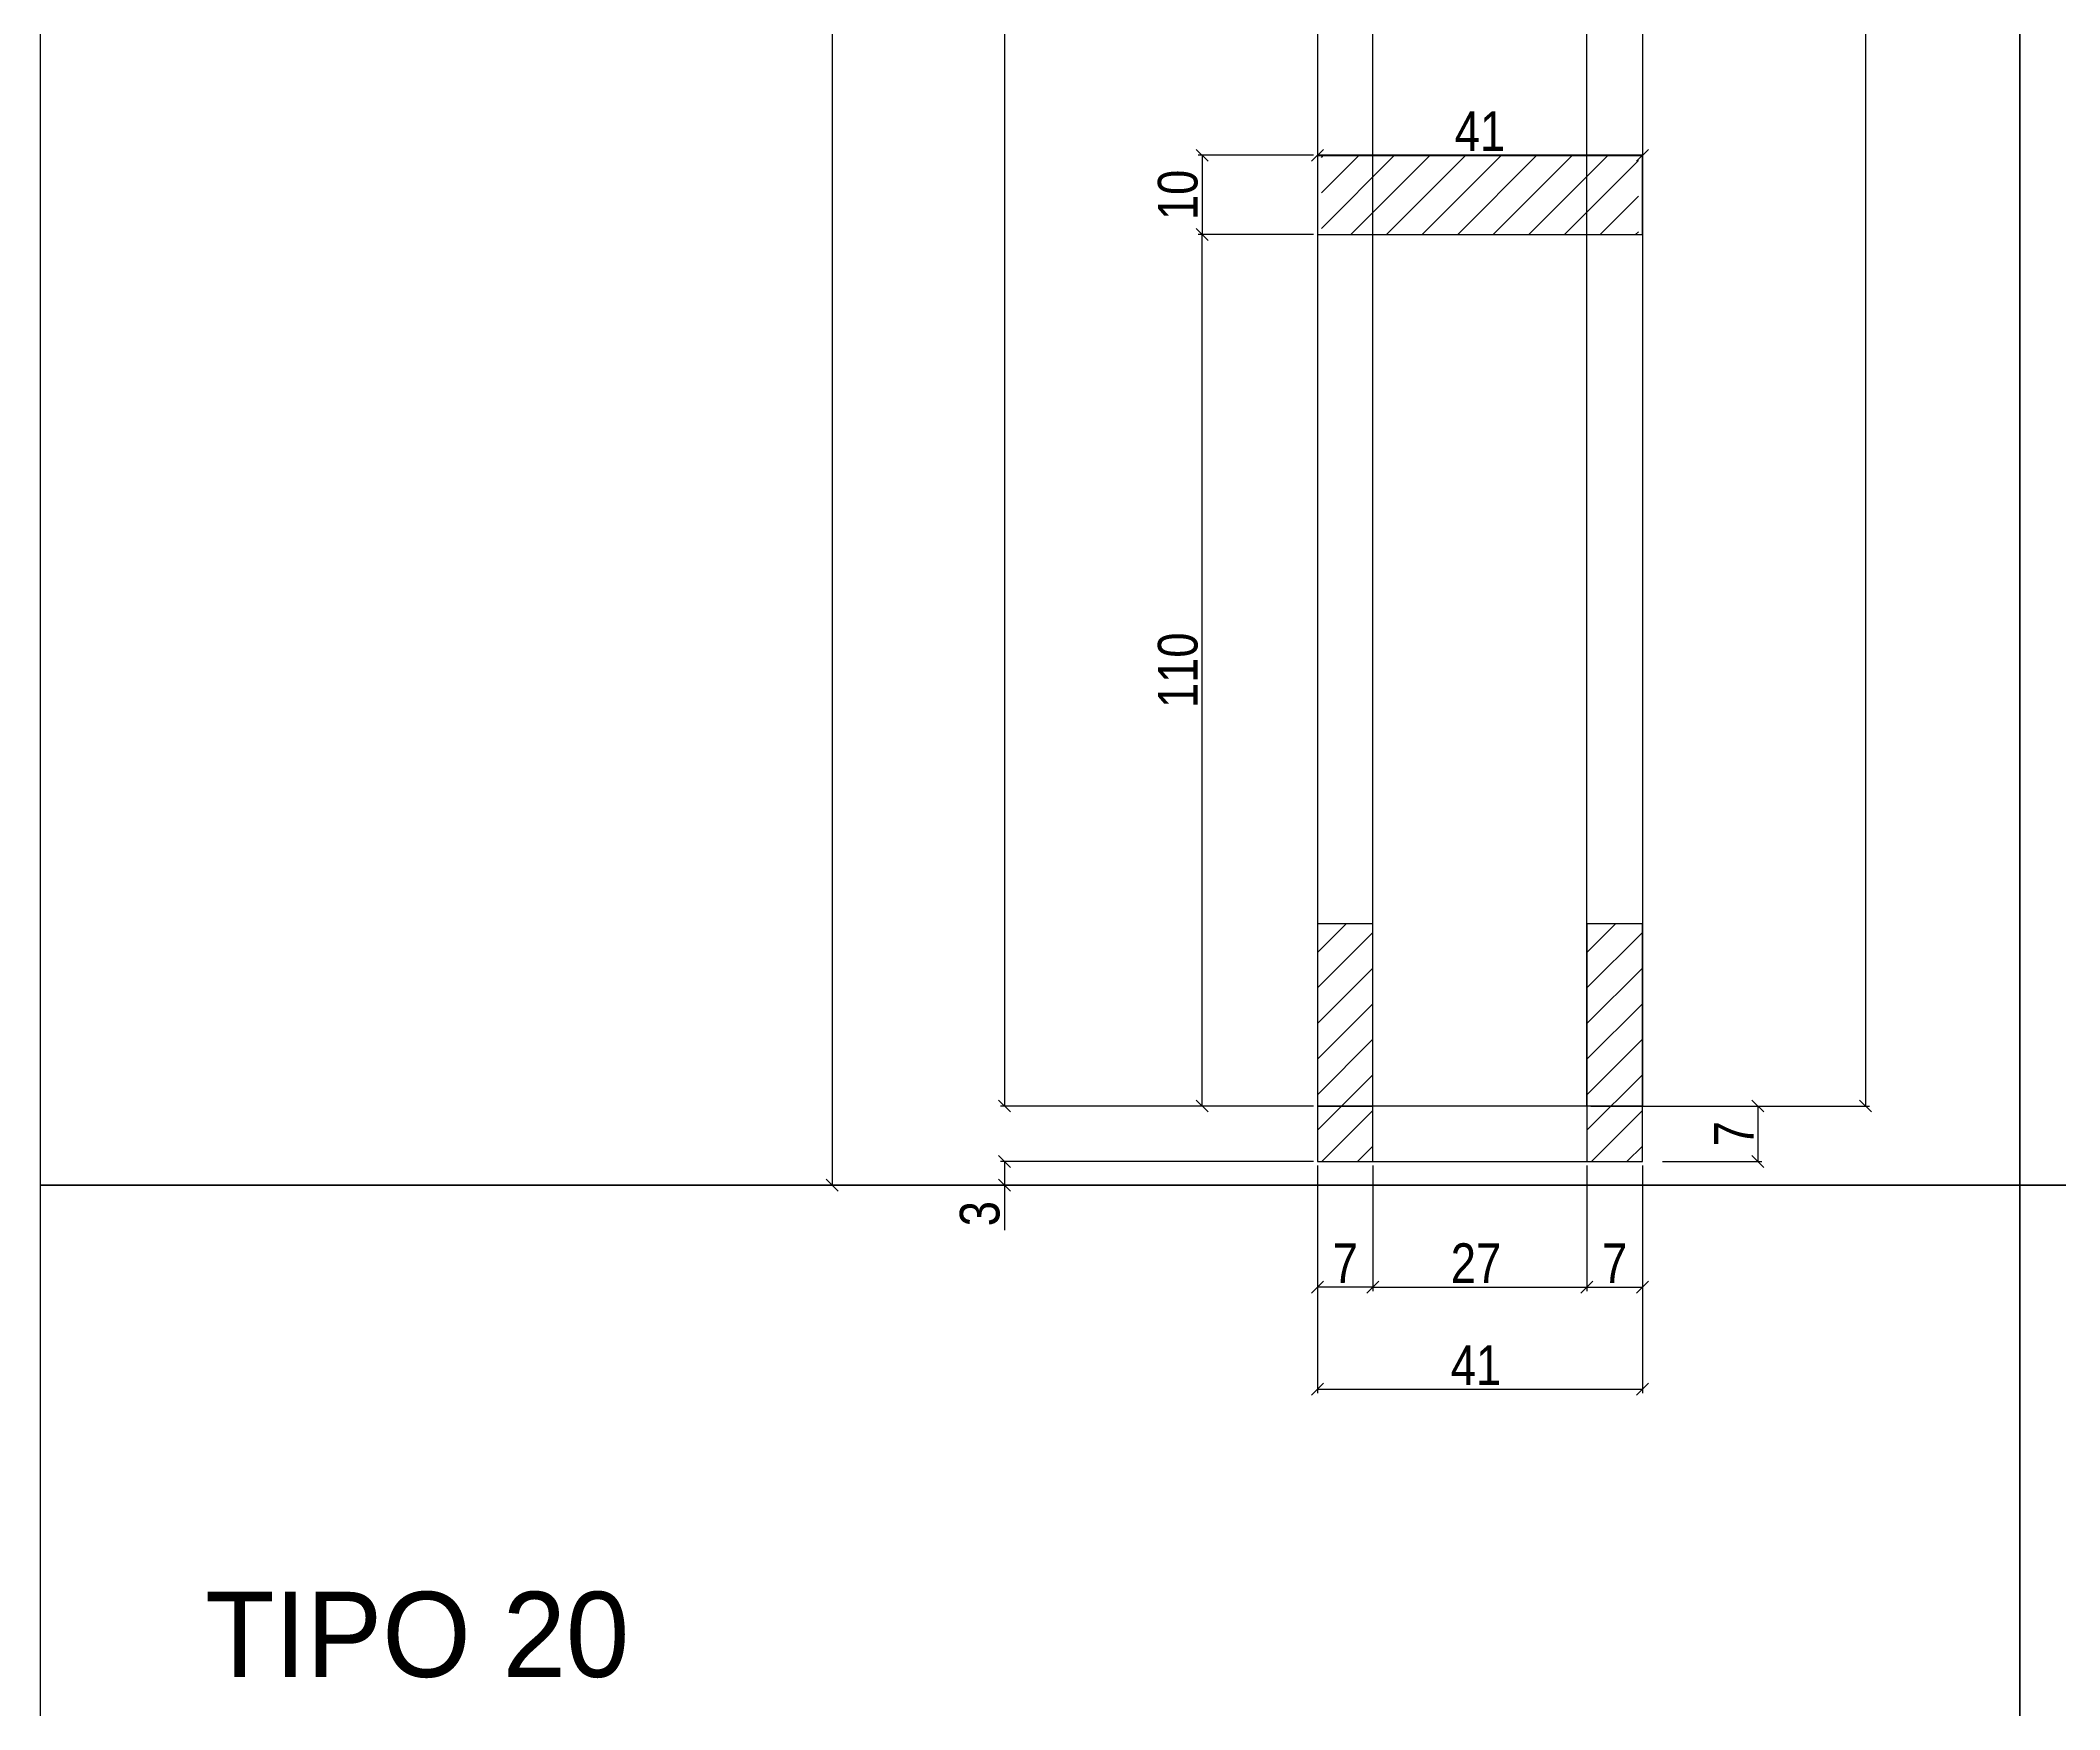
# Model space of a CAD drawing. Header units: millimetres. Extents: x -1501 to 2149, y 662 to 5627.
# Drawn here: x -962 to -453, y 3060 to 3481 of the extents above; entities that cross this region are included whole.
import ezdxf

# ---------------------------------------------------------------- set-up
doc = ezdxf.new("R2010")
doc.units = ezdxf.units.MM
for name, color, linetype in [('1', 1, 'Continuous'), ('COTA', 241, 'Continuous'), ('Painéis', 200, 'Continuous'), ('SARR_7x7', 40, 'Continuous'), ('TIRAS REESCORAMENTO', 252, 'Continuous'), ('VIGAS', 3, 'Continuous')]:
    doc.layers.add(name, color=color, linetype=linetype)
doc.styles.add('COTA TECNICA 2X', font='techl___.ttf', dxfattribs={"height": 10})
doc.styles.add('ROMAS860', font='ROMAS860.SHX', dxfattribs={"height": 8.5})
doc.dimstyles.new('SECAO', dxfattribs={"dimscale": 0.333333, "dimtxt": 5, "dimasz": 9, "dimexe": 3, "dimexo": 3, "dimgap": 3, "dimtad": 1, "dimdec": 1, "dimlfac": 0.5, "dimzin": 12, "dimdsep": 46, "dimtxsty": 'COTA TECNICA 2X', "dimblk1": 'OBLIQUE', "dimblk2": 'OBLIQUE', "dimsah": 1, "dimcen": 0.9, "dimclrd": 4, "dimclre": 4, "dimclrt": 240, "dimadec": 1, "dimazin": 3, "dimtfac": 1, "dimtdec": 1, "dimtmove": 0, "dimatfit": 3, "dimfxl": 1, "dimtolj": 1, "dimtzin": 12, "dimarcsym": 0})

# ---------------------------------------------------------------- blocks, each defined once
blk = doc.blocks.new('_Oblique')
at = {"layer": '1', "color": 0, "lineweight": -2}
blk.add_line((-0.5, -0.5), (0.5, 0.5), dxfattribs=at)
blk = doc.blocks.new('*D480')
at = {"layer": 'COTA', "color": 4, "lineweight": -2, "transparency": 16777216}
for p, q in [((-641.21, 3828.17), (-720.17, 3828.17)), ((-719.17, 3828.17), (-719.17, 3212.07)), ((-641.21, 3212.07), (-720.17, 3212.07))]:
    blk.add_line(p, q, dxfattribs=at)
at = {"layer": 'Defpoints', "color": 0, "transparency": 16777216}
for p in [(-640.21, 3828.17), (-719.17, 3212.07), (-640.21, 3212.07)]:
    blk.add_point(p, dxfattribs=at)
at = {"layer": 'COTA', "color": 4, "lineweight": -2, "transparency": 16777216, "xscale": 3, "yscale": 3, "zscale": 3}
for p, rotation in [((-719.17, 3828.17), 90), ((-719.17, 3212.07), 270)]:
    blk.add_blockref('_Oblique', p, dxfattribs=dict(at, rotation=rotation))
at = {"layer": 'COTA', "color": 240, "transparency": 16777216, "insert": (-725.41, 3520.12), "char_height": 10, "attachment_point": 5, "rotation": 90, "style": 'COTA TECNICA 2X'}
blk.add_mtext('\\A1;308', dxfattribs=at)
blk = doc.blocks.new('*D481')
at = {"layer": 'COTA', "color": 4, "lineweight": -2, "transparency": 16777216}
for p, q in [((-640.21, 3197.07), (-640.21, 3139.62)), ((-558.21, 3197.07), (-558.21, 3139.62)), ((-640.21, 3140.62), (-558.21, 3140.62))]:
    blk.add_line(p, q, dxfattribs=at)
at = {"layer": 'Defpoints', "color": 0, "transparency": 16777216}
for p in [(-640.21, 3198.07), (-558.21, 3198.07), (-558.21, 3140.62)]:
    blk.add_point(p, dxfattribs=at)
at = {"layer": 'COTA', "color": 4, "lineweight": -2, "transparency": 16777216, "xscale": 3, "yscale": 3, "zscale": 3, "rotation": 180}
blk.add_blockref('_Oblique', (-640.21, 3140.62), dxfattribs=at)
at = {"layer": 'COTA', "color": 4, "lineweight": -2, "transparency": 16777216, "xscale": 3, "yscale": 3, "zscale": 3}
blk.add_blockref('_Oblique', (-558.21, 3140.62), dxfattribs=at)
at = {"layer": 'COTA', "color": 240, "transparency": 16777216, "insert": (-600.21, 3146.69), "char_height": 10, "attachment_point": 5, "style": 'COTA TECNICA 2X'}
blk.add_mtext('\\A1;41', dxfattribs=at)
blk = doc.blocks.new('*D482')
at = {"layer": 'COTA', "color": 4, "lineweight": -2, "transparency": 16777216}
for p, q in [((-626.21, 3197.07), (-626.21, 3165.33)), ((-572.21, 3197.07), (-572.21, 3165.33)), ((-626.21, 3166.33), (-572.21, 3166.33))]:
    blk.add_line(p, q, dxfattribs=at)
at = {"layer": 'Defpoints', "color": 0, "transparency": 16777216}
for p in [(-626.21, 3198.07), (-572.21, 3198.07), (-572.21, 3166.33)]:
    blk.add_point(p, dxfattribs=at)
at = {"layer": 'COTA', "color": 4, "lineweight": -2, "transparency": 16777216, "xscale": 3, "yscale": 3, "zscale": 3, "rotation": 180}
blk.add_blockref('_Oblique', (-626.21, 3166.33), dxfattribs=at)
at = {"layer": 'COTA', "color": 4, "lineweight": -2, "transparency": 16777216, "xscale": 3, "yscale": 3, "zscale": 3}
blk.add_blockref('_Oblique', (-572.21, 3166.33), dxfattribs=at)
at = {"layer": 'COTA', "color": 240, "transparency": 16777216, "insert": (-600.21, 3172.41), "char_height": 10, "attachment_point": 5, "style": 'COTA TECNICA 2X'}
blk.add_mtext('\\A1;27', dxfattribs=at)
blk = doc.blocks.new('*D483')
at = {"layer": 'COTA', "color": 4, "lineweight": -2, "transparency": 16777216}
blk.add_line((-572.21, 3166.33), (-558.21, 3166.33), dxfattribs=at)
at = {"layer": 'Defpoints', "color": 0, "transparency": 16777216}
for p in [(-572.21, 3166.33), (-558.21, 3166.33), (-558.21, 3166.33)]:
    blk.add_point(p, dxfattribs=at)
at = {"layer": 'COTA', "color": 4, "lineweight": -2, "transparency": 16777216, "xscale": 3, "yscale": 3, "zscale": 3, "rotation": 180}
blk.add_blockref('_Oblique', (-572.21, 3166.33), dxfattribs=at)
at = {"layer": 'COTA', "color": 4, "lineweight": -2, "transparency": 16777216, "xscale": 3, "yscale": 3, "zscale": 3}
blk.add_blockref('_Oblique', (-558.21, 3166.33), dxfattribs=at)
at = {"layer": 'COTA', "color": 240, "transparency": 16777216, "insert": (-565.21, 3172.41), "char_height": 10, "attachment_point": 5, "style": 'COTA TECNICA 2X'}
blk.add_mtext('\\A1;7', dxfattribs=at)
blk = doc.blocks.new('*D484')
at = {"layer": 'COTA', "color": 4, "lineweight": -2, "transparency": 16777216}
blk.add_line((-626.21, 3166.33), (-640.21, 3166.33), dxfattribs=at)
at = {"layer": 'Defpoints', "color": 0, "transparency": 16777216}
for p in [(-640.21, 3166.33), (-640.21, 3166.33), (-626.21, 3166.33)]:
    blk.add_point(p, dxfattribs=at)
at = {"layer": 'COTA', "color": 4, "lineweight": -2, "transparency": 16777216, "xscale": 3, "yscale": 3, "zscale": 3, "rotation": 180}
blk.add_blockref('_Oblique', (-640.21, 3166.33), dxfattribs=at)
at = {"layer": 'COTA', "color": 4, "lineweight": -2, "transparency": 16777216, "xscale": 3, "yscale": 3, "zscale": 3}
blk.add_blockref('_Oblique', (-626.21, 3166.33), dxfattribs=at)
at = {"layer": 'COTA', "color": 240, "transparency": 16777216, "insert": (-633.21, 3172.41), "char_height": 10, "attachment_point": 5, "style": 'COTA TECNICA 2X'}
blk.add_mtext('\\A1;7', dxfattribs=at)
blk = doc.blocks.new('*D485')
at = {"layer": 'COTA', "color": 4, "lineweight": -2, "transparency": 16777216}
for p, q in [((-641.21, 3451.99), (-670.31, 3451.99)), ((-669.31, 3451.99), (-669.31, 3431.99)), ((-641.21, 3431.99), (-670.31, 3431.99))]:
    blk.add_line(p, q, dxfattribs=at)
at = {"layer": 'Defpoints', "color": 0, "transparency": 16777216}
for p in [(-640.21, 3451.99), (-669.31, 3431.99), (-640.21, 3431.99)]:
    blk.add_point(p, dxfattribs=at)
at = {"layer": 'COTA', "color": 4, "lineweight": -2, "transparency": 16777216, "xscale": 3, "yscale": 3, "zscale": 3}
for p, rotation in [((-669.31, 3451.99), 90), ((-669.31, 3431.99), 270)]:
    blk.add_blockref('_Oblique', p, dxfattribs=dict(at, rotation=rotation))
at = {"layer": 'COTA', "color": 240, "transparency": 16777216, "insert": (-675.41, 3441.99), "char_height": 10, "attachment_point": 5, "rotation": 90, "style": 'COTA TECNICA 2X'}
blk.add_mtext('\\A1;10', dxfattribs=at)
blk = doc.blocks.new('*D488')
at = {"layer": 'COTA', "color": 4, "lineweight": -2, "transparency": 16777216}
for p, q in [((-627.21, 3834.17), (-763.67, 3834.17)), ((-762.67, 3834.17), (-762.67, 3192.07)), ((-641.21, 3192.07), (-763.67, 3192.07))]:
    blk.add_line(p, q, dxfattribs=at)
at = {"layer": 'Defpoints', "color": 0, "transparency": 16777216}
for p in [(-626.21, 3834.17), (-762.67, 3192.07), (-640.21, 3192.07)]:
    blk.add_point(p, dxfattribs=at)
at = {"layer": 'COTA', "color": 4, "lineweight": -2, "transparency": 16777216, "xscale": 3, "yscale": 3, "zscale": 3}
for p, rotation in [((-762.67, 3834.17), 90), ((-762.67, 3192.07), 270)]:
    blk.add_blockref('_Oblique', p, dxfattribs=dict(at, rotation=rotation))
at = {"layer": 'COTA', "color": 240, "transparency": 16777216, "insert": (-768.89, 3513.12), "char_height": 10, "attachment_point": 5, "rotation": 90, "style": 'COTA TECNICA 2X'}
blk.add_mtext('\\A1;321', dxfattribs=at)
blk = doc.blocks.new('*D489')
at = {"layer": 'COTA', "color": 4, "lineweight": -2, "transparency": 16777216}
for p, q in [((-641.21, 3198.07), (-720.17, 3198.07)), ((-719.17, 3198.07), (-719.17, 3192.07)), ((-641.21, 3192.07), (-720.17, 3192.07)), ((-719.17, 3192.07), (-719.17, 3180.74))]:
    blk.add_line(p, q, dxfattribs=at)
at = {"layer": 'Defpoints', "color": 0, "transparency": 16777216}
for p in [(-640.21, 3198.07), (-719.17, 3192.07), (-640.21, 3192.07)]:
    blk.add_point(p, dxfattribs=at)
at = {"layer": 'COTA', "color": 4, "lineweight": -2, "transparency": 16777216, "xscale": 3, "yscale": 3, "zscale": 3}
for p, rotation in [((-719.17, 3198.07), 90), ((-719.17, 3192.07), 270)]:
    blk.add_blockref('_Oblique', p, dxfattribs=dict(at, rotation=rotation))
at = {"layer": 'COTA', "color": 240, "transparency": 16777216, "insert": (-725.39, 3184.91), "char_height": 10, "attachment_point": 5, "rotation": 90, "style": 'COTA TECNICA 2X'}
blk.add_mtext('\\A1;3', dxfattribs=at)
blk = doc.blocks.new('*D492')
at = {"layer": 'COTA', "color": 4, "lineweight": -2, "transparency": 16777216}
for p, q in [((-641.21, 3431.99), (-670.31, 3431.99)), ((-669.31, 3212.07), (-669.31, 3431.99)), ((-642.21, 3212.07), (-670.31, 3212.07))]:
    blk.add_line(p, q, dxfattribs=at)
at = {"layer": 'Defpoints', "color": 0, "transparency": 16777216}
for p in [(-669.31, 3431.99), (-640.21, 3431.99), (-641.21, 3212.07)]:
    blk.add_point(p, dxfattribs=at)
at = {"layer": 'COTA', "color": 4, "lineweight": -2, "transparency": 16777216, "xscale": 3, "yscale": 3, "zscale": 3}
for p, rotation in [((-669.31, 3431.99), 90), ((-669.31, 3212.07), 270)]:
    blk.add_blockref('_Oblique', p, dxfattribs=dict(at, rotation=rotation))
at = {"layer": 'COTA', "color": 240, "transparency": 16777216, "insert": (-675.41, 3322.03), "char_height": 10, "attachment_point": 5, "rotation": 90, "style": 'COTA TECNICA 2X'}
blk.add_mtext('\\A1;110', dxfattribs=at)
blk = doc.blocks.new('*D494')
at = {"layer": 'COTA', "color": 4, "lineweight": -2, "transparency": 16777216}
for p, q in [((-556.21, 3798.14), (-500.91, 3798.14)), ((-501.91, 3798.14), (-501.91, 3212.07)), ((-556.21, 3212.07), (-500.91, 3212.07))]:
    blk.add_line(p, q, dxfattribs=at)
at = {"layer": 'Defpoints', "color": 0, "transparency": 16777216}
for p in [(-557.21, 3798.14), (-557.21, 3212.07), (-501.91, 3212.07)]:
    blk.add_point(p, dxfattribs=at)
at = {"layer": 'COTA', "color": 4, "lineweight": -2, "transparency": 16777216, "xscale": 3, "yscale": 3, "zscale": 3}
for p, rotation in [((-501.91, 3798.14), 90), ((-501.91, 3212.07), 270)]:
    blk.add_blockref('_Oblique', p, dxfattribs=dict(at, rotation=rotation))
at = {"layer": 'COTA', "color": 240, "transparency": 16777216, "insert": (-508.16, 3505.11), "char_height": 10, "attachment_point": 5, "rotation": 90, "style": 'COTA TECNICA 2X'}
blk.add_mtext('\\A1;293', dxfattribs=at)
blk = doc.blocks.new('*D495')
at = {"layer": 'COTA', "color": 4, "lineweight": -2, "transparency": 16777216}
for p, q in [((-571.21, 3212.07), (-528.06, 3212.07)), ((-529.06, 3212.07), (-529.06, 3198.07)), ((-553.15, 3198.07), (-528.06, 3198.07))]:
    blk.add_line(p, q, dxfattribs=at)
at = {"layer": 'Defpoints', "color": 0, "transparency": 16777216}
for p in [(-572.21, 3212.07), (-554.15, 3198.07), (-529.06, 3198.07)]:
    blk.add_point(p, dxfattribs=at)
at = {"layer": 'COTA', "color": 4, "lineweight": -2, "transparency": 16777216, "xscale": 3, "yscale": 3, "zscale": 3}
for p, rotation in [((-529.06, 3212.07), 90), ((-529.06, 3198.07), 270)]:
    blk.add_blockref('_Oblique', p, dxfattribs=dict(at, rotation=rotation))
at = {"layer": 'COTA', "color": 240, "transparency": 16777216, "insert": (-535.13, 3205.07), "char_height": 10, "attachment_point": 5, "rotation": 90, "style": 'COTA TECNICA 2X'}
blk.add_mtext('\\A1;7', dxfattribs=at)
blk = doc.blocks.new('*D624')
at = {"layer": 'COTA', "color": 4, "lineweight": -2, "transparency": 16777216}
for p, q in [((-640.21, 3555.12), (-640.21, 3450.98)), ((-558.21, 3555.12), (-558.21, 3450.98)), ((-640.21, 3451.98), (-558.21, 3451.98))]:
    blk.add_line(p, q, dxfattribs=at)
at = {"layer": 'Defpoints', "color": 0, "transparency": 16777216}
for p in [(-640.21, 3556.12), (-558.21, 3556.12), (-558.21, 3451.98)]:
    blk.add_point(p, dxfattribs=at)
at = {"layer": 'COTA', "color": 4, "lineweight": -2, "transparency": 16777216, "xscale": 3, "yscale": 3, "zscale": 3, "rotation": 180}
blk.add_blockref('_Oblique', (-640.21, 3451.98), dxfattribs=at)
at = {"layer": 'COTA', "color": 4, "lineweight": -2, "transparency": 16777216, "xscale": 3, "yscale": 3, "zscale": 3}
blk.add_blockref('_Oblique', (-558.21, 3451.98), dxfattribs=at)
at = {"layer": 'COTA', "color": 240, "transparency": 16777216, "insert": (-599.21, 3458.06), "char_height": 10, "attachment_point": 5, "style": 'COTA TECNICA 2X'}
blk.add_mtext('\\A1;41', dxfattribs=at)

msp = doc.modelspace()

# ---------------------------------------------------------------- hatches: boundary and pattern name
at = {"layer": 'COTA'}
h = msp.add_hatch(dxfattribs=at)
h.set_pattern_fill('ANSI31', color=256, scale=2, style=0)
h.set_pattern_definition([(45, (-26767.8116, -193840.8024), (-4.49012806, 4.49012806), [])])
h.paths.add_polyline_path([(-559.21, 3451.99), (-639.21, 3451.99), (-639.21, 3431.99), (-559.21, 3431.99)])
h = msp.add_hatch(dxfattribs=at)
h.set_pattern_fill('ANSI31', color=256, scale=2, style=0)
h.set_pattern_definition([(45, (-20484.4263, -2611.118), (-4.490128, 4.490128), [])])
h.paths.add_polyline_path([(-640.21, 3198.07), (-626.21, 3198.07), (-626.21, 3258.07), (-640.21, 3258.07)])
h = msp.add_hatch(dxfattribs=at)
h.set_pattern_fill('ANSI31', color=256, scale=2, style=0)
h.set_pattern_definition([(45, (-20416.4263, -2611.118), (-4.490128, 4.490128), [])])
h.paths.add_polyline_path([(-572.21, 3198.07), (-558.21, 3198.07), (-558.21, 3258.07), (-572.21, 3258.07)])

# ---------------------------------------------------------------- linework, layer by layer
at = {"linetype": 'Continuous'}
msp.add_lwpolyline([(-618.21, 3198.07), (-558.21, 3198.07), (-558.21, 3212.07), (-640.21, 3212.07), (-640.21, 3198.07), (-618.21, 3198.07)], dxfattribs=at)
at = {"layer": 'COTA', "color": 1}
msp.add_line((-962.48, 3192.07), (36.51, 3192.07), dxfattribs=at)
at = {"layer": 'Painéis'}
msp.add_lwpolyline([(-640.21, 3431.99), (-558.21, 3431.99), (-558.21, 3451.99), (-640.21, 3451.99), (-640.21, 3431.99)], dxfattribs=at)
for points in [[(-640.21, 3198.07), (-626.21, 3198.07), (-626.21, 3258.07), (-640.21, 3258.07)], [(-572.21, 3198.07), (-558.21, 3198.07), (-558.21, 3258.07), (-572.21, 3258.07)]]:
    msp.add_lwpolyline(points, close=True, dxfattribs=at)
at = {"layer": 'SARR_7x7', "linetype": 'Continuous'}
for points in [[(-640.21, 3212.07), (-626.21, 3212.07), (-626.21, 3828.17), (-640.21, 3828.17)], [(-558.21, 3212.07), (-572.21, 3212.07), (-572.21, 3798.14), (-558.21, 3798.14)]]:
    msp.add_lwpolyline(points, close=True, dxfattribs=at)
at = {"layer": 'TIRAS REESCORAMENTO', "linetype": 'ByBlock'}
for p, q in [((-462.99, 3192.07), (-962.48, 3192.07)), ((36.51, 3192.07), (-462.99, 3192.07))]:
    msp.add_line(p, q, dxfattribs=at)
at = {"layer": 'VIGAS'}
for points in [[(-462.99, 3051.82), (-962.48, 3051.82), (-962.48, 3902.25), (-462.99, 3902.25)], [(36.51, 3051.82), (-462.99, 3051.82), (-462.99, 3902.25), (36.51, 3902.25)]]:
    msp.add_lwpolyline(points, close=True, dxfattribs=at)

# ---------------------------------------------------------------- texts
at = {"layer": 'COTA', "color": 7, "style": 'ROMAS860'}
msp.add_text('TIPO 20', height=21.505, dxfattribs=at).set_placement((-920.95, 3067.98))

# ---------------------------------------------------------------- dimensions: what is measured, and where the dimension line sits
at = {"layer": 'COTA', "color": 3}
for base, p1, p2, picture, middle in [((-762.6713, 3192.0728), (-626.208, 3834.1659), (-640.208, 3192.0728), '*D488', (-768.8906, 3513.1194)), ((-719.1679, 3212.0728), (-640.208, 3828.1659), (-640.208, 3212.0728), '*D480', (-725.4091, 3520.1194)), ((-501.91, 3212.07), (-557.21, 3798.14), (-557.21, 3212.07), '*D494', (-508.16, 3505.11)), ((-669.31, 3431.99), (-640.21, 3451.99), (-640.21, 3431.99), '*D485', (-675.41, 3441.99)), ((-669.31, 3431.99), (-641.21, 3212.07), (-640.21, 3431.99), '*D492', (-675.41, 3322.03)), ((-529.06, 3198.07), (-572.21, 3212.07), (-554.15, 3198.07), '*D495', (-535.13, 3205.07)), ((-719.17, 3192.07), (-640.21, 3198.07), (-640.21, 3192.07), '*D489', (-725.39, 3184.91))]:
    dim = msp.add_linear_dim(base=base, p1=p1, p2=p2, angle=90, dimstyle='SECAO', dxfattribs=at)
    dim.commit()
    dim.dimension.update_dxf_attribs({"geometry": picture, "text_midpoint": middle})
for base, p1, p2, picture, middle in [((-558.21, 3451.98), (-640.21, 3556.12), (-558.21, 3556.12), '*D624', (-599.21, 3458.06)), ((-640.21, 3166.33), (-626.21, 3166.33), (-640.21, 3166.33), '*D484', (-633.21, 3172.41))]:
    dim = msp.add_linear_dim(base=base, p1=p1, p2=p2, dimstyle='SECAO', dxfattribs=at)
    dim.commit()
    dim.dimension.update_dxf_attribs({"geometry": picture, "text_midpoint": middle})
for base, p1, p2, picture, middle in [((-558.21, 3140.62), (-640.21, 3198.07), (-558.21, 3198.07), '*D481', (-600.21, 3140.62)), ((-572.21, 3166.33), (-626.21, 3198.07), (-572.21, 3198.07), '*D482', (-600.21, 3166.33)), ((-558.21, 3166.33), (-572.21, 3166.33), (-558.21, 3166.33), '*D483', (-565.21, 3166.33))]:
    dim = msp.add_linear_dim(base=base, p1=p1, p2=p2, dimstyle='SECAO', dxfattribs=at)
    dim.commit()
    dim.dimension.update_dxf_attribs({"geometry": picture, "text_midpoint": middle, "dimtype": 160})

doc.saveas('drawing.dxf')
